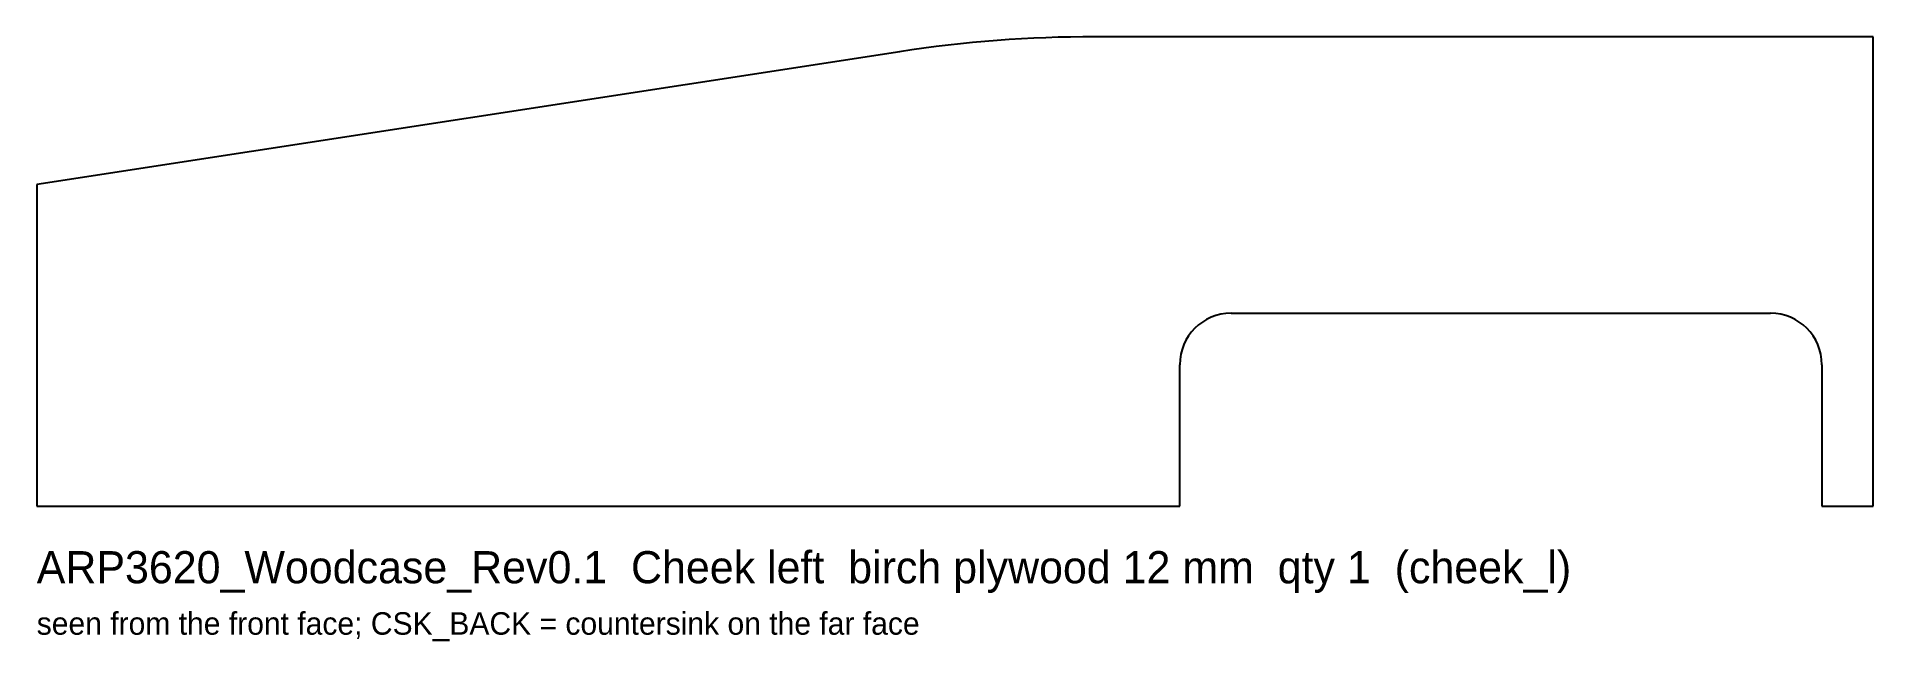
# Model space of a CAD drawing. Header units: millimetres. Extents: x 0 to 286, y -21 to 73.
import ezdxf

# ---------------------------------------------------------------- set-up
doc = ezdxf.new("R2010")
doc.units = ezdxf.units.MM
doc.layers.add('NOTE', color=8, linetype='CONTINUOUS')
doc.layers.add('OUTLINE', color=7, linetype='CONTINUOUS')

msp = doc.modelspace()

# ---------------------------------------------------------------- linework, layer by layer
at = {"layer": 'OUTLINE'}
for p, q in [((286, 73), (164.7946, 73)), ((286, 0), (286, 73)), ((134.3832, 70.6743), (0, 50)), ((0, 50), (0, 0)), ((186, 30), (270, 30)), ((178, 0), (178, 22)), ((278, 22), (278, 0)), ((0, 0), (178, 0)), ((278, 0), (286, 0))]:
    msp.add_line(p, q, dxfattribs=at)
for centre, radius, start, end in [((164.7946, -127), 200, 90, 98.7462), ((186, 22), 8, 90, 180), ((270, 22), 8, 0, 90)]:
    msp.add_arc(centre, radius, start, end, dxfattribs=at)

# ---------------------------------------------------------------- texts
at = {"layer": 'NOTE'}
for s, height, p in [('ARP3620_Woodcase_Rev0.1  Cheek left  birch plywood 12 mm  qty 1  (cheek_l)', 5, (0, -12)), ('seen from the front face; CSK_BACK = countersink on the far face', 3.5, (0, -20))]:
    msp.add_text(s, height=height, dxfattribs=at).set_placement(p)

doc.saveas('drawing.dxf')
